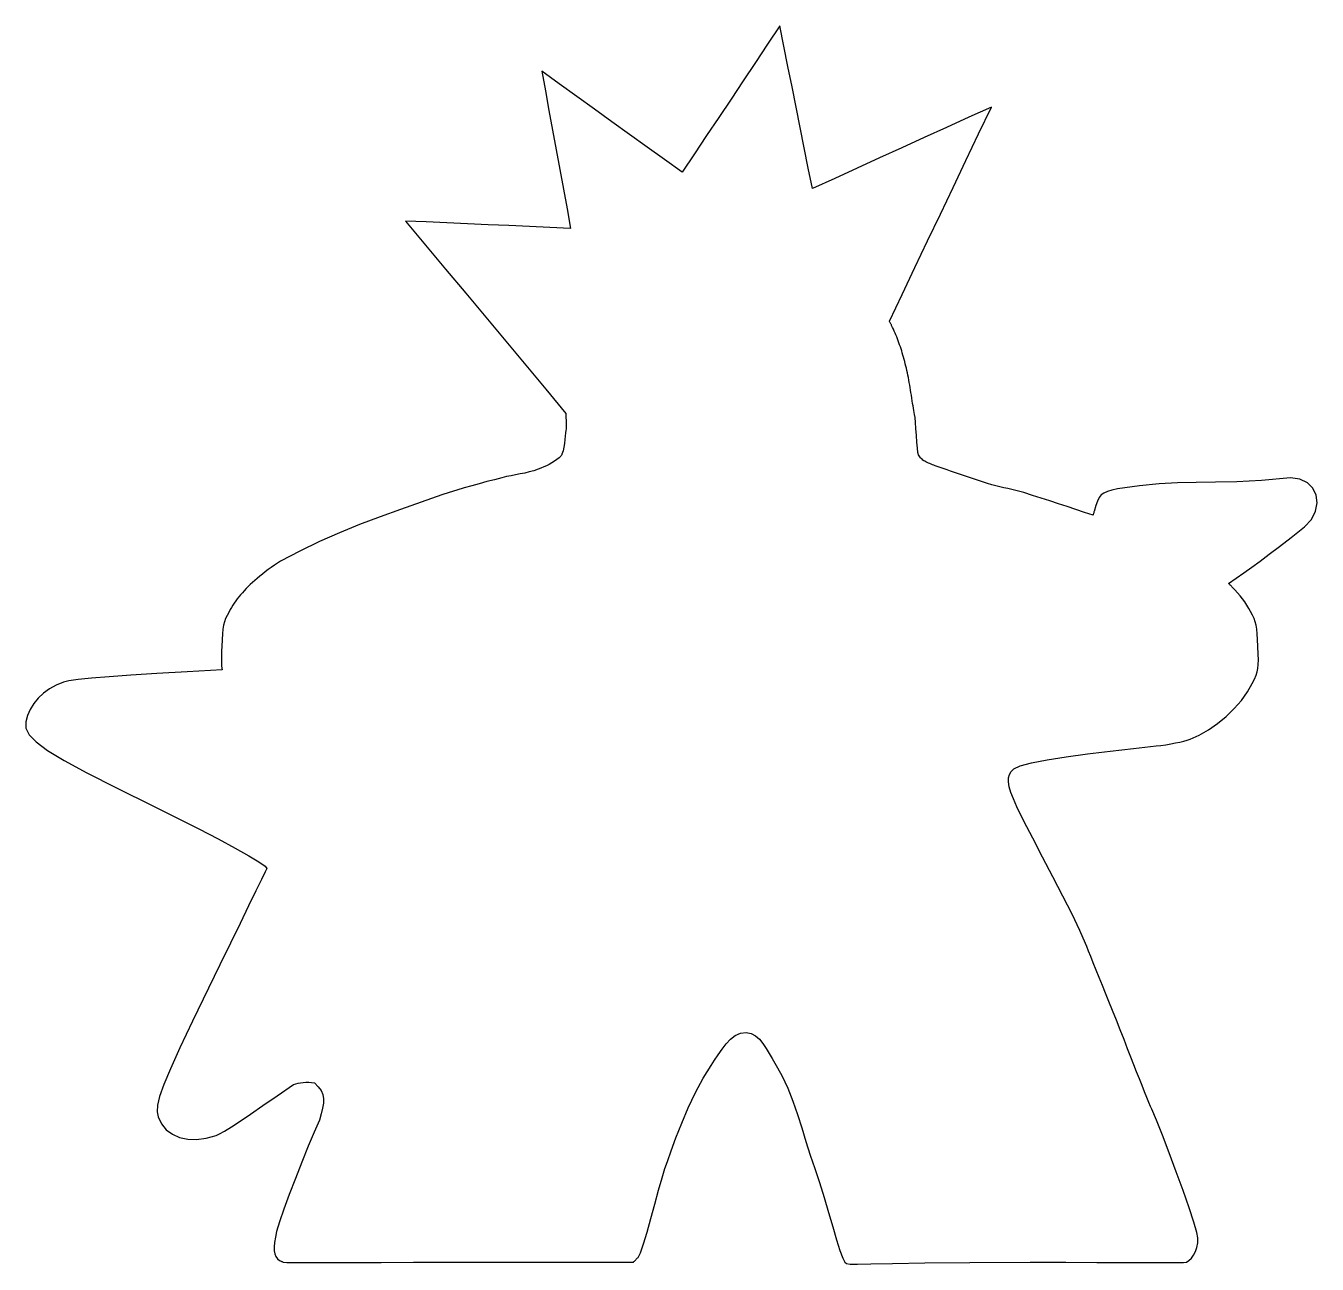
# Model space of a CAD drawing. Extents: x -32 to 178, y 0 to 201.
import ezdxf

# ---------------------------------------------------------------- set-up
doc = ezdxf.new("R2010")
doc.units = 0
doc.layers.get('0').update_dxf_attribs({"linetype": 'CONTINUOUS'})

msp = doc.modelspace()

# ---------------------------------------------------------------- linework, layer by layer
at = {"color": 7}
msp.add_lwpolyline([(90.810995, 201.083349), (88.82662, 198.106787), (86.842245, 195.130224), (84.85787, 192.153662), (82.873495, 189.177099), (80.88912, 186.200537), (78.904745, 183.223974), (76.92037, 180.247412), (74.935995, 177.270849), (72.081001, 179.322597), (69.226009, 181.374345), (66.371015, 183.426094), (63.516021, 185.477842), (60.661026, 187.52959), (57.806032, 189.581338), (54.95104, 191.633086), (52.096046, 193.684834), (52.683024, 190.492523), (53.270004, 187.300211), (53.856983, 184.107899), (54.443963, 180.915588), (55.030944, 177.723276), (55.617922, 174.530965), (56.2049, 171.338653), (56.791881, 168.146342), (53.437499, 168.294718), (50.083117, 168.443093), (46.728737, 168.591469), (43.374355, 168.739845), (40.019973, 168.888221), (36.665593, 169.036597), (33.311211, 169.184973), (29.956829, 169.333349), (33.21477, 165.423834), (36.472709, 161.514318), (39.730651, 157.604802), (42.98859, 153.695286), (46.246531, 149.785771), (49.504473, 145.876255), (52.762412, 141.966738), (56.020354, 138.057223), (56.024534, 137.706682), (56.036017, 137.328167), (56.051072, 136.939901), (56.065941, 136.5601), (56.076895, 136.206984), (56.080176, 135.898774), (56.072053, 135.653685), (56.04877, 135.489937), (56.011024, 135.253344), (55.974411, 134.86489), (55.9318, 134.361629), (55.876052, 133.780607), (55.800035, 133.158873), (55.69662, 132.533477), (55.558666, 131.941472), (55.379043, 131.419902), (55.341025, 131.338839), (55.297599, 131.260133), (55.249212, 131.183991), (55.196311, 131.110614), (55.139352, 131.040211), (55.078776, 130.972983), (55.015035, 130.909137), (54.948579, 130.848878), (54.566973, 130.542493), (54.165563, 130.261601), (53.747331, 130.003751), (53.315272, 129.766502), (52.872367, 129.547403), (52.421607, 129.344013), (51.965982, 129.153886), (51.508477, 128.974572), (50.796338, 128.729997), (50.071488, 128.52744), (49.337113, 128.356177), (48.596402, 128.205479), (47.852539, 128.064617), (47.108708, 127.922867), (46.368102, 127.769496), (45.633902, 127.593778), (44.401999, 127.27277), (43.170081, 126.950094), (41.939385, 126.622265), (40.711144, 126.285792), (39.486594, 125.937179), (38.266965, 125.572938), (37.053496, 125.189581), (35.84742, 124.783615), (32.497376, 123.618053), (29.146413, 122.438292), (25.805522, 121.225334), (22.485705, 119.960184), (19.197959, 118.623842), (15.953283, 117.197314), (12.762674, 115.661601), (9.637133, 113.997708), (9.124166, 113.693744), (8.615234, 113.36337), (8.11371, 113.013437), (7.622969, 112.650802), (7.146383, 112.282314), (6.687326, 111.914829), (6.249173, 111.555202), (5.835298, 111.210283), (5.443184, 110.875956), (5.067697, 110.543218), (4.708277, 110.211603), (4.364365, 109.880649), (4.035403, 109.549888), (3.72083, 109.218854), (3.420089, 108.887085), (3.13262, 108.554113), (2.857853, 108.21946), (2.595228, 107.882658), (2.344196, 107.543245), (2.104214, 107.200766), (1.874734, 106.854757), (1.65521, 106.504761), (1.445096, 106.15032), (1.243846, 105.790974), (0.939383, 105.208036), (0.697764, 104.675763), (0.510014, 104.15107), (0.367155, 103.590876), (0.260211, 102.952098), (0.180206, 102.191653), (0.118164, 101.266461), (0.065107, 100.133438), (0.036906, 99.42426), (0.015723, 98.802947), (0.003158, 98.258802), (0.000809, 97.781131), (0.010276, 97.359237), (0.033159, 96.982426), (0.071057, 96.640002), (0.125568, 96.321269), (-5.540908, 96.020543), (-10.487309, 95.736757), (-14.725242, 95.469099), (-18.266311, 95.216771), (-21.12212, 94.978963), (-23.304276, 94.754877), (-24.824382, 94.543705), (-25.694044, 94.344643), (-26.857584, 93.856008), (-27.933851, 93.24757), (-28.90919, 92.533785), (-29.76994, 91.729113), (-30.502447, 90.848019), (-31.093053, 89.904956), (-31.528102, 88.914388), (-31.793931, 87.890776), (-31.768399, 86.859996), (-31.254719, 85.796017), (-30.130298, 84.617735), (-28.272536, 83.24405), (-25.558839, 81.593862), (-21.866612, 79.586069), (-17.073257, 77.13957), (-11.056178, 74.173265), (-7.213819, 72.276877), (-3.671103, 70.484934), (-0.497532, 68.835524), (2.237391, 67.36674), (4.464165, 66.116671), (6.113289, 65.123409), (7.11526, 64.425047), (7.400577, 64.05967), (7.124539, 63.5024), (6.511402, 62.249809), (5.600009, 60.3817), (4.429206, 57.977873), (3.037839, 55.11813), (1.464753, 51.882275), (-0.251208, 48.350107), (-2.071197, 44.601429), (-4.683391, 39.18853), (-6.729615, 34.861519), (-8.266262, 31.476376), (-9.34972, 28.889076), (-10.036381, 26.955597), (-10.382634, 25.531913), (-10.444871, 24.474006), (-10.279481, 23.637849), (-9.734897, 22.496105), (-8.954106, 21.554731), (-7.964894, 20.822645), (-6.795048, 20.308763), (-5.472356, 20.022013), (-4.024604, 19.971314), (-2.479579, 20.165584), (-0.865069, 20.613746), (-0.316652, 20.865912), (0.515572, 21.336828), (1.635897, 22.029494), (3.048619, 22.946921), (4.758031, 24.092114), (6.768429, 25.468077), (9.084106, 27.077821), (11.709357, 28.924348), (12.090033, 29.027157), (12.484342, 29.114999), (12.892333, 29.185328), (13.314051, 29.235601), (13.749542, 29.263279), (14.198853, 29.265925), (14.662031, 29.24079), (15.139122, 29.185426), (15.76595, 28.554254), (16.204948, 27.924583), (16.475304, 27.27746), (16.596208, 26.593927), (16.586847, 25.855022), (16.466407, 25.041797), (16.254078, 24.135289), (15.969047, 23.116545), (15.114519, 21.182695), (14.133248, 18.861386), (13.086068, 16.298976), (12.033811, 13.641827), (11.037309, 11.036305), (10.157395, 8.628769), (9.454902, 6.56558), (8.990662, 4.993103), (8.777212, 4.058113), (8.640515, 3.230965), (8.581021, 2.507091), (8.599179, 1.881931), (8.695437, 1.350918), (8.870244, 0.909487), (9.124049, 0.553074), (9.457301, 0.277114), (9.539272, 0.242491), (9.621244, 0.207867), (9.703216, 0.173244), (9.785188, 0.138621), (9.867159, 0.103997), (9.949131, 0.069374), (10.031103, 0.03475), (10.113075, 0.000127), (10.665298, -0.041592), (12.117897, -0.060457), (14.423965, -0.06178), (17.536592, -0.051065), (21.40887, -0.033629), (25.993891, -0.014817), (31.244746, -0.000026), (37.114527, 0.005398), (40.850023, 0.004868), (44.585519, 0.004339), (48.321015, 0.00381), (52.056508, 0.003281), (55.792004, 0.002752), (59.5275, 0.002223), (63.262996, 0.001693), (66.998492, 0.001164), (67.093126, 0.100383), (67.187757, 0.199602), (67.282388, 0.29882), (67.377021, 0.398039), (67.471652, 0.497258), (67.566285, 0.596477), (67.660916, 0.695695), (67.75555, 0.794914), (68.147408, 1.542963), (68.649228, 2.97589), (69.228266, 4.902168), (69.851775, 7.130262), (70.48701, 9.468641), (71.101233, 11.72578), (71.661692, 13.710145), (72.135645, 15.230208), (72.535835, 16.396409), (73.137813, 18.104289), (73.917579, 20.215958), (74.851135, 22.593522), (75.914474, 25.099092), (77.083599, 27.594772), (78.334507, 29.942668), (79.643197, 32.004894), (80.213432, 32.848926), (80.80077, 33.751449), (81.416641, 34.658522), (82.072472, 35.516201), (82.77969, 36.270541), (83.54973, 36.867597), (84.394021, 37.253423), (85.323989, 37.374076), (86.131635, 37.218464), (86.849939, 36.835212), (87.491863, 36.270978), (88.070372, 35.572422), (88.598427, 34.786208), (89.088991, 33.958988), (89.555023, 33.137425), (90.00949, 32.36818), (91.128797, 30.38117), (92.08911, 28.318867), (92.925735, 26.196737), (93.67398, 24.030255), (94.369141, 21.83489), (95.04653, 19.626114), (95.741447, 17.419397), (96.489197, 15.230208), (97.26808, 12.944012), (98.024547, 10.518746), (98.74613, 8.078597), (99.420357, 5.747753), (100.034759, 3.650401), (100.576866, 1.910728), (101.034212, 0.65292), (101.394326, 0.001164), (101.676967, -0.204481), (102.229345, -0.300958), (103.413755, -0.313394), (105.59248, -0.266877), (109.127813, -0.186537), (114.382047, -0.09748), (121.717466, -0.024823), (131.496363, 0.006318), (137.302102, 0.000947), (142.379411, -0.013817), (146.717765, -0.032628), (150.30664, -0.050091), (153.135509, -0.060807), (155.193846, -0.059484), (156.471127, -0.040619), (156.956826, 0.001098), (157.339302, 0.289541), (157.725448, 0.678879), (158.088433, 1.164148), (158.40144, 1.7404), (158.637642, 2.402676), (158.770216, 3.14602), (158.772333, 3.96548), (158.617181, 4.856099), (158.127012, 6.497902), (157.351407, 8.835152), (156.372512, 11.643008), (155.27248, 14.696628), (154.133457, 17.771171), (153.037592, 20.641797), (152.067035, 23.083663), (151.303931, 24.871931), (151.099268, 25.337871), (150.824911, 25.988306), (150.492833, 26.793574), (150.11501, 27.724005), (149.703416, 28.749932), (149.270026, 29.841695), (148.826817, 30.969622), (148.385762, 32.104047), (147.910055, 33.32847), (147.367508, 34.714328), (146.777056, 36.213875), (146.157637, 37.779359), (145.528186, 39.363036), (144.907637, 40.917154), (144.314925, 42.393963), (143.768992, 43.745714), (143.250861, 45.025456), (142.737834, 46.295884), (142.243262, 47.523725), (141.780495, 48.675697), (141.362877, 49.718532), (141.003758, 50.618948), (140.716484, 51.343674), (140.514408, 51.859431), (139.60327, 53.975683), (138.344658, 56.593113), (136.843034, 59.555687), (135.202869, 62.707367), (133.528625, 65.892119), (131.924771, 68.953904), (130.495775, 71.736686), (129.3461, 74.084431), (128.784617, 75.340136), (128.369229, 76.41476), (128.098206, 77.329906), (127.969814, 78.107175), (127.982329, 78.768175), (128.134006, 79.334508), (128.423122, 79.827776), (128.847942, 80.269583), (129.866072, 80.745936), (131.724683, 81.229801), (134.271617, 81.715364), (137.35472, 82.196802), (140.821838, 82.668301), (144.520811, 83.12404), (148.299484, 83.5582), (152.005702, 83.964965), (152.779409, 84.058604), (153.573956, 84.173206), (154.366753, 84.304307), (155.135212, 84.447449), (155.856741, 84.598171), (156.508759, 84.752011), (157.06867, 84.904509), (157.51389, 85.051204), (159.01698, 85.717909), (160.523483, 86.582147), (161.997773, 87.611995), (163.404235, 88.775535), (164.707247, 90.040844), (165.871186, 91.376), (166.860436, 92.749082), (167.639372, 94.128169), (167.982725, 94.853673), (168.241596, 95.460852), (168.4256, 96.012479), (168.544359, 96.571334), (168.60748, 97.200188), (168.624599, 97.96182), (168.605311, 98.919006), (168.559231, 100.134521), (168.506076, 101.270282), (168.443902, 102.197011), (168.363542, 102.958506), (168.25583, 103.59857), (168.111595, 104.161), (167.921672, 104.689595), (167.676893, 105.228155), (167.36809, 105.82048), (167.069825, 106.345646), (166.747867, 106.865439), (166.402403, 107.379677), (166.033616, 107.888175), (165.641697, 108.390746), (165.22683, 108.887207), (164.789201, 109.377372), (164.328998, 109.861059), (164.26168, 109.929385), (164.19369, 109.997872), (164.125068, 110.066497), (164.055858, 110.135236), (163.986104, 110.20407), (163.915846, 110.272973), (163.845128, 110.341921), (163.773992, 110.410898), (165.038883, 111.255657), (166.280927, 112.116545), (167.551528, 113.028659), (168.902086, 114.027098), (170.383999, 115.146958), (172.048672, 116.423339), (173.947502, 117.891335), (176.131894, 119.586047), (177.259522, 120.81786), (177.935979, 122.144806), (178.184743, 123.485503), (178.02929, 124.758566), (177.493099, 125.882612), (176.599646, 126.776258), (175.372413, 127.358114), (173.834877, 127.546801), (169.131371, 127.156035), (165.123309, 126.945493), (161.632937, 126.849227), (158.4825, 126.801285), (155.494238, 126.735718), (152.4904, 126.586578), (149.293228, 126.287916), (145.724964, 125.773783), (144.806114, 125.568292), (144.08178, 125.356157), (143.51794, 125.104639), (143.080573, 124.781), (142.735657, 124.3525), (142.449166, 123.786397), (142.187083, 123.049959), (141.91538, 122.110439), (141.893684, 122.031117), (141.871988, 121.951792), (141.850292, 121.87247), (141.828596, 121.793148), (141.8069, 121.713823), (141.785205, 121.634501), (141.763509, 121.555177), (141.741813, 121.475855), (140.341469, 121.958137), (138.938034, 122.431723), (137.532332, 122.897948), (136.12518, 123.358153), (134.717406, 123.813678), (133.30983, 124.265859), (131.903279, 124.716037), (130.498572, 125.165551), (129.853052, 125.357834), (129.201328, 125.52789), (128.545227, 125.682349), (127.886584, 125.827846), (127.227232, 125.971006), (126.568999, 126.118467), (125.913723, 126.276857), (125.263232, 126.45281), (124.60438, 126.649475), (123.948703, 126.856464), (123.295515, 127.071527), (122.644132, 127.292412), (121.993863, 127.516869), (121.344023, 127.742643), (120.693923, 127.967483), (120.042879, 128.189138), (119.544097, 128.355127), (119.0445, 128.518886), (118.54467, 128.682014), (118.045182, 128.846106), (117.546617, 129.012762), (117.049555, 129.18358), (116.55457, 129.360157), (116.062244, 129.544096), (115.84529, 129.626386), (115.622342, 129.710386), (115.397481, 129.796275), (115.174791, 129.884231), (114.958357, 129.974433), (114.75226, 130.067063), (114.560582, 130.162303), (114.38741, 130.260331), (114.229903, 130.362463), (114.082123, 130.470513), (113.943529, 130.585419), (113.813576, 130.708112), (113.691728, 130.839525), (113.577441, 130.98059), (113.470174, 131.132239), (113.369383, 131.29541), (113.274541, 131.675661), (113.185096, 132.404144), (113.100511, 133.37018), (113.02025, 134.463089), (112.943774, 135.572188), (112.870548, 136.586801), (112.800034, 137.396244), (112.731698, 137.88984), (112.664999, 138.198746), (112.599387, 138.528528), (112.534318, 138.880114), (112.469263, 139.254436), (112.40368, 139.652423), (112.337032, 140.075002), (112.268783, 140.523106), (112.198396, 140.99766), (112.134583, 141.423615), (112.068996, 141.843821), (112.001569, 142.258396), (111.932235, 142.667448), (111.860938, 143.071091), (111.787609, 143.469437), (111.712187, 143.8626), (111.634605, 144.250691), (111.554826, 144.633819), (111.472789, 145.012096), (111.388445, 145.38564), (111.301738, 145.754567), (111.212619, 146.118992), (111.121033, 146.479034), (111.026932, 146.834807), (110.930256, 147.186429), (110.830963, 147.534009), (110.728982, 147.877653), (110.624257, 148.217476), (110.516728, 148.553591), (110.406338, 148.886115), (110.293033, 149.215159), (110.176754, 149.540839), (110.05744, 149.863268), (109.935033, 150.182553), (109.809491, 150.498801), (109.680755, 150.812129), (109.548773, 151.122654), (109.413484, 151.430495), (109.274834, 151.735769), (109.132766, 152.038594), (108.987222, 152.339086), (108.942293, 152.429845), (108.896949, 152.520379), (108.851221, 152.610698), (108.80513, 152.700814), (108.758712, 152.790736), (108.711986, 152.880477), (108.664986, 152.970047), (108.617736, 153.059456), (110.691382, 157.408932), (112.76503, 161.758408), (114.838675, 166.107884), (116.912321, 170.45736), (118.985966, 174.806836), (121.059614, 179.156312), (123.13326, 183.505789), (125.206905, 187.855265), (121.568884, 186.201619), (117.930863, 184.547973), (114.292842, 182.894327), (110.654822, 181.240681), (107.016801, 179.587036), (103.37878, 177.93339), (99.740759, 176.279744), (96.102738, 174.626098), (95.44128, 177.93339), (94.779822, 181.240681), (94.118363, 184.547973), (93.456905, 187.855265), (92.795447, 191.162556), (92.133988, 194.469848), (91.47253, 197.77714)], close=True, dxfattribs=at)

doc.saveas('drawing.dxf')
